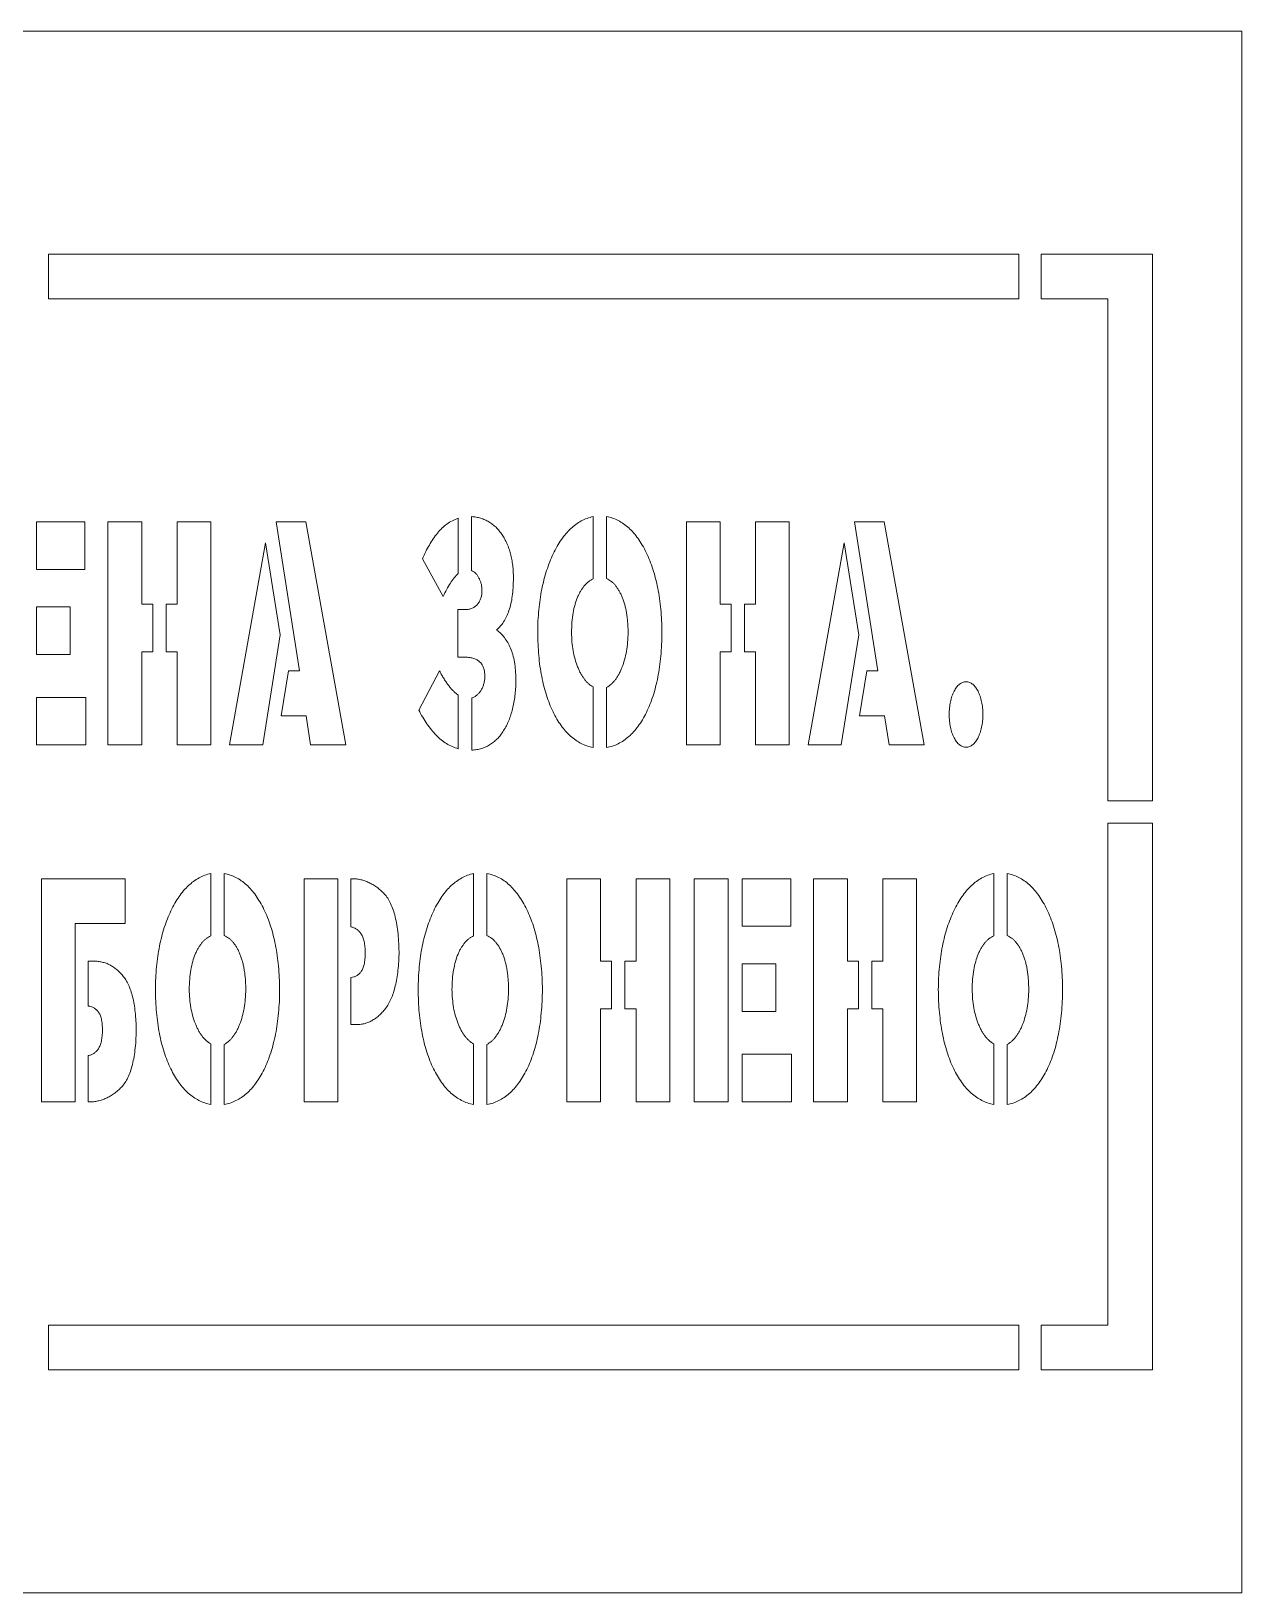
# Model space of a CAD drawing. Header units: millimetres. Extents: x -20 to 520, y -50 to 300.
# Drawn here: x 248.7 to 520, y -50 to 300 of the extents above; entities that cross this region are included whole.
import ezdxf

# ---------------------------------------------------------------- set-up
doc = ezdxf.new("R2010")
doc.units = ezdxf.units.MM

msp = doc.modelspace()

# ---------------------------------------------------------------- linework, layer by layer
at = {"color": 7, "linetype": 'Continuous', "lineweight": 15}
for p, q in [((-20, 300), (520, 300)), ((520, -50), (520, 300)), ((252.5, 250), (470, 250)), ((252.5, 250), (252.5, 240)), ((470, 250), (470, 240)), ((475, 250), (500, 250)), ((475, 250), (475, 240)), ((500, 250), (500, 127.5)), ((252.5, 240), (470, 240)), ((475, 240), (490, 240)), ((490, 240), (490, 127.5)), ((260.71, 190.04), (249.82, 190.04)), ((249.82, 190.04), (249.82, 179.38)), ((260.71, 179.38), (260.71, 190.04)), ((273.43, 190.04), (265.85, 190.04)), ((265.85, 190.04), (265.85, 140.04)), ((273.43, 171.56), (273.43, 190.04)), ((288.92, 190.04), (281.36, 190.04)), ((281.36, 190.04), (281.36, 171.56)), ((288.92, 140.04), (288.92, 190.04)), ((310.22, 190.04), (303.54, 190.04)), ((303.54, 190.04), (308.78, 156.65)), ((319.15, 140.04), (310.22, 190.04)), ((344.36, 178.46), (344.37, 190.84)), ((347.34, 191.22), (347.34, 179.12)), ((374.6, 177.23), (374.61, 191.23)), ((377.61, 191.22), (377.61, 177.3)), ((403.09, 190.04), (395.51, 190.04)), ((395.51, 190.04), (395.51, 140.04)), ((403.09, 171.56), (403.09, 190.04)), ((418.58, 190.04), (411.02, 190.04)), ((411.02, 190.04), (411.02, 171.56)), ((418.58, 140.04), (418.58, 190.04)), ((439.88, 190.04), (433.2, 190.04)), ((433.2, 190.04), (438.43, 156.65)), ((448.81, 140.04), (439.88, 190.04)), ((301.19, 185.33), (293.13, 140.04)), ((304.47, 164.69), (301.19, 185.33)), ((430.85, 185.33), (422.79, 140.04)), ((434.13, 164.69), (430.85, 185.33)), ((249.82, 179.38), (260.71, 179.38)), ((336.33, 181.75), (340.99, 173.33)), ((275.88, 171.56), (273.43, 171.56)), ((275.88, 160.9), (275.88, 171.56)), ((281.36, 171.56), (278.88, 171.56)), ((278.88, 171.56), (278.88, 160.9)), ((405.54, 171.56), (403.09, 171.56)), ((405.54, 160.9), (405.54, 171.56)), ((411.02, 171.56), (408.54, 171.56)), ((408.54, 171.56), (408.54, 160.9)), ((257.4, 170.96), (249.82, 170.96)), ((249.82, 170.96), (249.82, 160.31)), ((257.4, 160.31), (257.4, 170.96)), ((345.89, 170.36), (344.31, 170.37)), ((344.31, 170.37), (344.31, 159.71)), ((300.57, 140.04), (304.47, 164.69)), ((382.44, 165.23), (382.45, 165.24)), ((430.23, 140.04), (434.13, 164.69)), ((249.82, 160.31), (257.4, 160.31)), ((273.43, 140.04), (273.43, 160.9)), ((273.43, 160.9), (275.88, 160.9)), ((278.88, 160.9), (281.36, 160.9)), ((281.36, 160.9), (281.36, 140.04)), ((344.31, 159.71), (345.93, 159.71)), ((403.09, 140.04), (403.09, 160.9)), ((403.09, 160.9), (405.54, 160.9)), ((408.54, 160.9), (411.02, 160.9)), ((411.02, 160.9), (411.02, 140.04)), ((306.33, 156.65), (304.68, 146.59)), ((308.78, 156.65), (306.33, 156.65)), ((340.2, 156.62), (335.51, 147.86)), ((435.99, 156.65), (434.33, 146.59)), ((438.43, 156.65), (435.99, 156.65)), ((260.91, 150.69), (249.82, 150.69)), ((249.82, 150.69), (249.82, 140.04)), ((260.91, 140.04), (260.91, 150.69)), ((344.36, 139.16), (344.37, 151.21)), ((347.4, 150.56), (347.4, 138.84)), ((374.6, 139.43), (374.61, 153.05)), ((377.61, 152.92), (377.61, 139.44)), ((304.68, 146.59), (310.29, 146.59)), ((310.29, 146.59), (311.29, 140.04)), ((434.33, 146.59), (439.95, 146.59)), ((439.95, 146.59), (440.95, 140.04)), ((249.82, 140.04), (260.91, 140.04)), ((265.85, 140.04), (273.43, 140.04)), ((281.36, 140.04), (288.92, 140.04)), ((293.13, 140.04), (300.57, 140.04)), ((311.29, 140.04), (319.15, 140.04)), ((395.51, 140.04), (403.09, 140.04)), ((411.02, 140.04), (418.58, 140.04)), ((422.79, 140.04), (430.23, 140.04)), ((440.95, 140.04), (448.81, 140.04)), ((458.21, 139.5), (458.21, 139.5)), ((500, 127.5), (490, 127.5)), ((490, 122.5), (490, 10)), ((500, 122.5), (490, 122.5)), ((500, 122.5), (500, 0)), ((269.73, 110.04), (250.93, 110.04)), ((250.93, 110.04), (250.93, 60.04)), ((269.73, 99.98), (269.73, 110.04)), ((288.91, 97.23), (288.92, 111.23)), ((291.92, 111.22), (291.92, 97.3)), ((317.39, 110.04), (309.82, 110.04)), ((309.82, 110.04), (309.82, 60.04)), ((317.39, 60.04), (317.39, 110.04)), ((320.32, 110.03), (320.32, 99.25)), ((347.81, 97.23), (347.81, 111.23)), ((350.81, 111.22), (350.81, 97.3)), ((376.29, 110.04), (368.71, 110.04)), ((368.71, 110.04), (368.71, 60.04)), ((376.29, 91.56), (376.29, 110.04)), ((391.78, 110.04), (384.22, 110.04)), ((384.22, 110.04), (384.22, 91.56)), ((391.78, 60.04), (391.78, 110.04)), ((404.84, 110.04), (397.28, 110.04)), ((397.28, 110.04), (397.28, 60.04)), ((404.84, 60.04), (404.84, 110.04)), ((418.89, 110.04), (408, 110.04)), ((408, 110.04), (408, 99.38)), ((418.89, 99.38), (418.89, 110.04)), ((431.62, 110.04), (424.03, 110.04)), ((424.03, 110.04), (424.03, 60.04)), ((431.62, 91.56), (431.62, 110.04)), ((447.11, 110.04), (439.54, 110.04)), ((439.54, 110.04), (439.54, 91.56)), ((447.11, 60.04), (447.11, 110.04)), ((464.41, 97.23), (464.42, 111.23)), ((467.42, 111.22), (467.42, 97.3)), ((258.49, 99.98), (269.73, 99.98)), ((258.49, 60.04), (258.49, 99.98)), ((408, 99.38), (418.89, 99.38)), ((262.52, 91.55), (261.43, 91.55)), ((261.43, 91.55), (261.43, 81.51)), ((323.52, 93.42), (323.53, 93.43)), ((378.74, 91.56), (376.29, 91.56)), ((378.74, 80.9), (378.74, 91.56)), ((384.22, 91.56), (381.74, 91.56)), ((381.74, 91.56), (381.74, 80.9)), ((434.06, 91.56), (431.62, 91.56)), ((434.06, 80.9), (434.06, 91.56)), ((439.54, 91.56), (437.06, 91.56)), ((437.06, 91.56), (437.06, 80.9)), ((320.32, 87.92), (320.32, 77.37)), ((415.58, 90.96), (408, 90.96)), ((408, 90.96), (408, 80.31)), ((415.58, 80.31), (415.58, 90.96)), ((296.75, 85.23), (296.76, 85.24)), ((355.65, 85.23), (355.66, 85.24)), ((472.25, 85.23), (472.26, 85.24)), ((376.29, 60.04), (376.29, 80.9)), ((376.29, 80.9), (378.74, 80.9)), ((381.74, 80.9), (384.22, 80.9)), ((384.22, 80.9), (384.22, 60.04)), ((431.62, 60.04), (431.62, 80.9)), ((431.62, 80.9), (434.06, 80.9)), ((437.06, 80.9), (439.54, 80.9)), ((439.54, 80.9), (439.54, 60.04)), ((320.32, 77.37), (321.42, 77.37)), ((408, 80.31), (415.58, 80.31)), ((264.62, 76.11), (264.63, 76.12)), ((261.43, 70.41), (261.43, 60.04)), ((288.91, 59.43), (288.92, 73.05)), ((291.92, 72.92), (291.92, 59.44)), ((347.81, 59.43), (347.81, 73.05)), ((350.81, 72.92), (350.81, 59.44)), ((419.1, 70.69), (408, 70.69)), ((408, 70.69), (408, 60.04)), ((419.1, 60.04), (419.1, 70.69)), ((464.41, 59.43), (464.42, 73.05)), ((467.42, 72.92), (467.42, 59.44)), ((250.93, 60.04), (258.49, 60.04)), ((309.82, 60.04), (317.39, 60.04)), ((368.71, 60.04), (376.29, 60.04)), ((384.22, 60.04), (391.78, 60.04)), ((397.28, 60.04), (404.84, 60.04)), ((408, 60.04), (419.1, 60.04)), ((424.03, 60.04), (431.62, 60.04)), ((439.54, 60.04), (447.11, 60.04)), ((252.5, 10), (470, 10)), ((252.5, 0), (252.5, 10)), ((470, 0), (470, 10)), ((475, 10), (490, 10)), ((475, 0), (475, 10)), ((252.5, 0), (470, 0)), ((475, 0), (500, 0)), ((-20, -50), (520, -50))]:
    msp.add_line(p, q, dxfattribs=at)
for points, knots in [([(344.37, 190.84), (343.93, 190.67), (343.04, 190.33), (341.82, 189.57), (340.69, 188.63), (339.68, 187.49), (338.75, 186.22), (337.88, 184.83), (337.05, 183.34), (336.58, 182.29), (336.33, 181.75)], [0, 0, 0, 0, 0.113747, 0.227146, 0.343589, 0.464989, 0.590827, 0.722155, 0.858276, 1, 1, 1, 1]), ([(356.75, 177.41), (356.74, 177.9), (356.72, 178.86), (356.59, 180.26), (356.38, 181.58), (356.11, 182.84), (355.75, 184.03), (355.32, 185.14), (354.8, 186.18), (354.22, 187.15), (353.57, 188.03), (352.86, 188.82), (352.08, 189.48), (351.25, 190.05), (350.36, 190.51), (349.4, 190.86), (348.4, 191.11), (347.7, 191.18), (347.34, 191.22)], [0, 0, 0, 0, 0.079642, 0.155543, 0.227938, 0.297612, 0.363916, 0.428846, 0.491258, 0.552518, 0.61197, 0.668669, 0.723697, 0.778058, 0.831912, 0.886104, 0.94207, 1, 1, 1, 1]), ([(374.61, 191.23), (374.15, 191.1), (373.24, 190.85), (371.94, 190.25), (370.72, 189.47), (369.56, 188.52), (368.48, 187.37), (367.46, 186.04), (366.51, 184.53), (365.63, 182.86), (364.85, 181.03), (364.15, 179.1), (363.57, 177.05), (363.07, 174.9), (362.69, 172.63), (362.42, 170.26), (362.22, 167.78), (362.19, 166.09), (362.18, 165.23)], [0, 0, 0, 0, 0.0461864, 0.0920753, 0.1385693, 0.1871386, 0.2380624, 0.2922127, 0.3498659, 0.4114334, 0.476058, 0.5429427, 0.6118761, 0.6835684, 0.758114, 0.8354823, 0.9161735, 1, 1, 1, 1]), ([(390.04, 165.23), (390.01, 166.12), (389.97, 167.86), (389.8, 170.41), (389.51, 172.83), (389.13, 175.14), (388.64, 177.33), (388.04, 179.39), (387.35, 181.33), (386.55, 183.14), (385.67, 184.8), (384.72, 186.28), (383.71, 187.58), (382.62, 188.69), (381.47, 189.62), (380.25, 190.35), (378.96, 190.91), (378.06, 191.12), (377.61, 191.22)], [0, 0, 0, 0, 0.0862973, 0.1688304, 0.2480985, 0.3236104, 0.3959698, 0.4653597, 0.5320437, 0.596319, 0.6571691, 0.7138872, 0.7671602, 0.8170639, 0.8644941, 0.9102165, 0.9550844, 1, 1, 1, 1]), ([(347.34, 179.12), (347.51, 179.03), (347.85, 178.85), (348.3, 178.46), (348.71, 178), (349.04, 177.44), (349.32, 176.82), (349.53, 176.13), (349.65, 175.4), (349.67, 174.9), (349.68, 174.64)], [0, 0, 0, 0, 0.107156, 0.216532, 0.330652, 0.454049, 0.582554, 0.716019, 0.854443, 1, 1, 1, 1]), ([(340.99, 173.33), (341.25, 173.86), (341.73, 174.89), (342.57, 176.27), (343.41, 177.48), (344.05, 178.14), (344.36, 178.46)], [0, 0, 0, 0, 0.287974, 0.549838, 0.786452, 1, 1, 1, 1]), ([(352.98, 165.76), (353.26, 166.04), (353.84, 166.61), (354.59, 167.63), (355.22, 168.82), (355.78, 170.16), (356.21, 171.69), (356.52, 173.42), (356.7, 175.34), (356.73, 176.7), (356.75, 177.41)], [0, 0, 0, 0, 0.094665, 0.194062, 0.299949, 0.414352, 0.539099, 0.67748, 0.831279, 1, 1, 1, 1]), ([(369.77, 165.23), (369.79, 166), (369.83, 167.48), (370.09, 169.58), (370.5, 171.46), (370.99, 172.89), (371.46, 173.9), (371.82, 174.58), (372.23, 175.18), (372.63, 175.74), (373.09, 176.21), (373.56, 176.62), (374.06, 176.97), (374.42, 177.15), (374.6, 177.23)], [0, 0, 0, 0, 0.1703976, 0.3253505, 0.4674047, 0.5967857, 0.6572874, 0.7134936, 0.7669897, 0.8179232, 0.865499, 0.9117339, 0.9561018, 1, 1, 1, 1]), ([(377.61, 177.3), (377.78, 177.22), (378.13, 177.05), (378.62, 176.73), (379.09, 176.34), (379.53, 175.88), (379.94, 175.34), (380.35, 174.74), (380.72, 174.07), (381.06, 173.33), (381.38, 172.53), (381.66, 171.67), (381.89, 170.74), (382.08, 169.75), (382.24, 168.71), (382.35, 167.6), (382.43, 166.44), (382.44, 165.64), (382.44, 165.23)], [0, 0, 0, 0, 0.041844, 0.084239, 0.128796, 0.175126, 0.224681, 0.277293, 0.333496, 0.393022, 0.456124, 0.522804, 0.593139, 0.666206, 0.743506, 0.825118, 0.910588, 1, 1, 1, 1]), ([(349.68, 174.64), (349.67, 174.34), (349.66, 173.77), (349.46, 172.96), (349.16, 172.22), (348.75, 171.57), (348.2, 171.04), (347.52, 170.66), (346.74, 170.41), (346.18, 170.37), (345.89, 170.36)], [0, 0, 0, 0, 0.137553, 0.266551, 0.387046, 0.506085, 0.622588, 0.739092, 0.863399, 1, 1, 1, 1]), ([(357.3, 154.68), (357.28, 155.37), (357.24, 156.69), (357.02, 158.57), (356.64, 160.23), (356.13, 161.7), (355.49, 162.96), (354.77, 164.08), (353.93, 165.02), (353.29, 165.52), (352.98, 165.76)], [0, 0, 0, 0, 0.168335, 0.320239, 0.457984, 0.582012, 0.696002, 0.80267, 0.90306, 1, 1, 1, 1]), ([(362.18, 165.23), (362.19, 164.35), (362.23, 162.62), (362.41, 160.09), (362.67, 157.68), (363.05, 155.4), (363.53, 153.23), (364.13, 151.2), (364.79, 149.27), (365.59, 147.49), (366.45, 145.85), (367.4, 144.39), (368.41, 143.1), (369.5, 142), (370.67, 141.07), (371.91, 140.33), (373.22, 139.77), (374.14, 139.54), (374.6, 139.43)], [0, 0, 0, 0, 0.086074, 0.16868, 0.247336, 0.322593, 0.394623, 0.463371, 0.529583, 0.593196, 0.653646, 0.709948, 0.762987, 0.813331, 0.861213, 0.907819, 0.953846, 1, 1, 1, 1]), ([(374.61, 153.05), (374.43, 153.15), (374.07, 153.35), (373.57, 153.76), (373.1, 154.22), (372.66, 154.75), (372.22, 155.34), (371.84, 156.02), (371.46, 156.75), (371.01, 157.83), (370.51, 159.29), (370.1, 161.16), (369.83, 163.15), (369.79, 164.53), (369.77, 165.23)], [0, 0, 0, 0, 0.04526, 0.091407, 0.140145, 0.190035, 0.243819, 0.300701, 0.360519, 0.424407, 0.558417, 0.69831, 0.844913, 1, 1, 1, 1]), ([(382.45, 165.24), (382.43, 164.51), (382.38, 163.1), (382.12, 161.06), (381.69, 159.15), (381.2, 157.68), (380.74, 156.59), (380.37, 155.85), (379.96, 155.19), (379.55, 154.59), (379.11, 154.06), (378.63, 153.62), (378.14, 153.23), (377.78, 153.02), (377.61, 152.92)], [0, 0, 0, 0, 0.158076, 0.307327, 0.448037, 0.582072, 0.645362, 0.705222, 0.761335, 0.814224, 0.863646, 0.910991, 0.956289, 1, 1, 1, 1]), ([(377.61, 139.44), (378.06, 139.54), (378.97, 139.73), (380.26, 140.28), (381.49, 141), (382.65, 141.9), (383.73, 142.98), (384.75, 144.25), (385.7, 145.7), (386.58, 147.32), (387.37, 149.1), (388.07, 151.02), (388.65, 153.07), (389.14, 155.25), (389.52, 157.56), (389.79, 160), (389.99, 162.57), (390.02, 164.33), (390.04, 165.23)], [0, 0, 0, 0, 0.045199, 0.090393, 0.135974, 0.183441, 0.232883, 0.285403, 0.341568, 0.401575, 0.464855, 0.531213, 0.600191, 0.672814, 0.748602, 0.828425, 0.912186, 1, 1, 1, 1]), ([(345.93, 159.71), (346.27, 159.69), (346.92, 159.66), (347.84, 159.45), (348.62, 159.13), (349.25, 158.64), (349.75, 158.03), (350.1, 157.28), (350.3, 156.41), (350.32, 155.78), (350.33, 155.45)], [0, 0, 0, 0, 0.1476626, 0.2787329, 0.3979135, 0.5081065, 0.6178485, 0.732739, 0.8586261, 1, 1, 1, 1]), ([(344.37, 151.21), (344.18, 151.34), (343.8, 151.62), (343.27, 152.13), (342.73, 152.7), (342.21, 153.34), (341.69, 154.06), (341.18, 154.84), (340.67, 155.7), (340.36, 156.3), (340.2, 156.62)], [0, 0, 0, 0, 0.09971, 0.206787, 0.319594, 0.438622, 0.567269, 0.702935, 0.847076, 1, 1, 1, 1]), ([(350.33, 155.45), (350.32, 155.16), (350.3, 154.6), (350.13, 153.79), (349.89, 153.03), (349.54, 152.33), (349.12, 151.72), (348.61, 151.21), (348.04, 150.81), (347.61, 150.64), (347.4, 150.56)], [0, 0, 0, 0, 0.142659, 0.276855, 0.407556, 0.535576, 0.658726, 0.773464, 0.886835, 1, 1, 1, 1]), ([(347.4, 138.84), (347.79, 138.88), (348.54, 138.94), (349.63, 139.22), (350.66, 139.62), (351.61, 140.15), (352.5, 140.8), (353.31, 141.58), (354.06, 142.48), (354.72, 143.51), (355.33, 144.63), (355.85, 145.84), (356.29, 147.12), (356.65, 148.48), (356.94, 149.92), (357.14, 151.44), (357.27, 153.03), (357.29, 154.12), (357.3, 154.68)], [0, 0, 0, 0, 0.056074, 0.110011, 0.162868, 0.215358, 0.267958, 0.322197, 0.378568, 0.437872, 0.499831, 0.563268, 0.628604, 0.696772, 0.767634, 0.841828, 0.919223, 1, 1, 1, 1]), ([(458.21, 154.21), (457.94, 154.18), (457.41, 154.1), (456.68, 153.64), (456.03, 152.95), (455.48, 152.03), (455.01, 150.93), (454.68, 149.68), (454.47, 148.31), (454.43, 147.35), (454.42, 146.85)], [0, 0, 0, 0, 0.088159, 0.178419, 0.281935, 0.401758, 0.536149, 0.678172, 0.832618, 1, 1, 1, 1]), ([(461.98, 146.85), (461.96, 147.35), (461.93, 148.31), (461.71, 149.68), (461.38, 150.93), (460.93, 152.03), (460.37, 152.94), (459.74, 153.64), (459, 154.1), (458.47, 154.18), (458.21, 154.21)], [0, 0, 0, 0, 0.16757, 0.322189, 0.464372, 0.598507, 0.718465, 0.821381, 0.911743, 1, 1, 1, 1]), ([(335.51, 147.86), (335.8, 147.32), (336.36, 146.25), (337.32, 144.78), (338.32, 143.43), (339.38, 142.23), (340.51, 141.17), (341.72, 140.31), (343, 139.62), (343.91, 139.31), (344.36, 139.16)], [0, 0, 0, 0, 0.144712, 0.281984, 0.41337, 0.539029, 0.659377, 0.77503, 0.887998, 1, 1, 1, 1]), ([(454.42, 146.85), (454.43, 146.35), (454.47, 145.39), (454.68, 144.02), (455.01, 142.77), (455.48, 141.68), (456.03, 140.75), (456.68, 140.07), (457.41, 139.6), (457.94, 139.53), (458.21, 139.5)], [0, 0, 0, 0, 0.166591, 0.321263, 0.463495, 0.598083, 0.718083, 0.821003, 0.911926, 1, 1, 1, 1]), ([(458.21, 139.5), (458.47, 139.53), (459.01, 139.6), (459.73, 140.07), (460.37, 140.76), (460.92, 141.67), (461.38, 142.77), (461.71, 144.02), (461.93, 145.39), (461.96, 146.35), (461.98, 146.85)], [0, 0, 0, 0, 0.087434, 0.178533, 0.28093, 0.401162, 0.535605, 0.678113, 0.833086, 1, 1, 1, 1]), ([(288.92, 111.23), (288.46, 111.1), (287.55, 110.85), (286.25, 110.25), (285.03, 109.47), (283.87, 108.52), (282.78, 107.37), (281.77, 106.04), (280.82, 104.53), (279.94, 102.86), (279.16, 101.03), (278.45, 99.1), (277.87, 97.05), (277.38, 94.9), (277, 92.63), (276.73, 90.26), (276.53, 87.78), (276.5, 86.09), (276.48, 85.23)], [0, 0, 0, 0, 0.0461864, 0.0920753, 0.1385693, 0.1871386, 0.2380624, 0.2922127, 0.3498659, 0.4114334, 0.476058, 0.5429427, 0.6118761, 0.6835684, 0.758114, 0.8354823, 0.9161735, 1, 1, 1, 1]), ([(304.34, 85.23), (304.32, 86.12), (304.28, 87.86), (304.11, 90.41), (303.81, 92.83), (303.44, 95.14), (302.94, 97.33), (302.35, 99.39), (301.65, 101.33), (300.86, 103.14), (299.98, 104.8), (299.03, 106.28), (298.02, 107.58), (296.93, 108.69), (295.78, 109.62), (294.56, 110.35), (293.27, 110.91), (292.37, 111.12), (291.92, 111.22)], [0, 0, 0, 0, 0.086297, 0.16883, 0.248098, 0.32361, 0.39597, 0.46536, 0.532044, 0.596319, 0.657169, 0.713887, 0.76716, 0.817064, 0.864494, 0.910216, 0.955084, 1, 1, 1, 1]), ([(331.11, 93.68), (331.08, 94.47), (331.03, 95.99), (330.84, 98.15), (330.56, 100.12), (330.17, 101.88), (329.68, 103.43), (329.1, 104.78), (328.43, 105.93), (327.63, 106.86), (326.78, 107.63), (325.93, 108.3), (325.04, 108.85), (324.14, 109.32), (323.21, 109.65), (322.27, 109.9), (321.3, 110.03), (320.65, 110.03), (320.32, 110.03)], [0, 0, 0, 0, 0.107175, 0.205796, 0.295282, 0.376488, 0.449947, 0.515651, 0.575585, 0.630317, 0.681928, 0.730917, 0.777702, 0.823514, 0.867526, 0.911491, 0.955729, 1, 1, 1, 1]), ([(347.81, 111.23), (347.36, 111.1), (346.45, 110.85), (345.15, 110.25), (343.92, 109.47), (342.76, 108.52), (341.68, 107.37), (340.67, 106.04), (339.72, 104.53), (338.84, 102.86), (338.06, 101.03), (337.35, 99.1), (336.77, 97.05), (336.27, 94.9), (335.9, 92.63), (335.62, 90.26), (335.43, 87.78), (335.4, 86.09), (335.38, 85.23)], [0, 0, 0, 0, 0.0461864, 0.0920753, 0.1385693, 0.1871386, 0.2380624, 0.2922127, 0.3498659, 0.4114334, 0.476058, 0.5429427, 0.6118761, 0.6835684, 0.758114, 0.8354823, 0.9161735, 1, 1, 1, 1]), ([(363.24, 85.23), (363.22, 86.12), (363.18, 87.86), (363, 90.41), (362.71, 92.83), (362.34, 95.14), (361.84, 97.33), (361.25, 99.39), (360.55, 101.33), (359.76, 103.14), (358.88, 104.8), (357.92, 106.28), (356.91, 107.58), (355.83, 108.69), (354.68, 109.62), (353.45, 110.35), (352.17, 110.91), (351.27, 111.12), (350.81, 111.22)], [0, 0, 0, 0, 0.0862973, 0.1688304, 0.2480985, 0.3236104, 0.3959698, 0.4653597, 0.5320437, 0.596319, 0.6571691, 0.7138872, 0.7671602, 0.8170639, 0.8644941, 0.9102165, 0.9550844, 1, 1, 1, 1]), ([(464.42, 111.23), (463.96, 111.1), (463.05, 110.85), (461.75, 110.25), (460.53, 109.47), (459.37, 108.52), (458.28, 107.37), (457.27, 106.04), (456.32, 104.53), (455.44, 102.86), (454.66, 101.03), (453.95, 99.1), (453.37, 97.05), (452.88, 94.9), (452.5, 92.63), (452.22, 90.26), (452.03, 87.78), (452, 86.09), (451.98, 85.23)], [0, 0, 0, 0, 0.0461864, 0.0920753, 0.1385693, 0.1871386, 0.2380624, 0.2922127, 0.3498659, 0.4114334, 0.476058, 0.5429427, 0.6118761, 0.6835684, 0.758114, 0.8354823, 0.9161735, 1, 1, 1, 1]), ([(479.84, 85.23), (479.82, 86.12), (479.78, 87.86), (479.61, 90.41), (479.31, 92.83), (478.94, 95.14), (478.44, 97.33), (477.85, 99.39), (477.15, 101.33), (476.36, 103.14), (475.48, 104.8), (474.53, 106.28), (473.52, 107.58), (472.43, 108.69), (471.28, 109.62), (470.06, 110.35), (468.77, 110.91), (467.87, 111.12), (467.42, 111.22)], [0, 0, 0, 0, 0.0862973, 0.1688304, 0.2480985, 0.3236104, 0.3959698, 0.4653597, 0.5320437, 0.596319, 0.6571691, 0.7138872, 0.7671602, 0.8170639, 0.8644941, 0.9102165, 0.9550844, 1, 1, 1, 1]), ([(320.32, 99.25), (320.55, 99.2), (320.99, 99.09), (321.61, 98.77), (322.15, 98.3), (322.64, 97.69), (323.03, 96.9), (323.31, 95.92), (323.48, 94.74), (323.51, 93.88), (323.52, 93.42)], [0, 0, 0, 0, 0.094293, 0.186667, 0.28407, 0.389053, 0.507242, 0.646459, 0.809926, 1, 1, 1, 1]), ([(284.07, 85.23), (284.1, 86), (284.14, 87.48), (284.4, 89.58), (284.81, 91.46), (285.29, 92.89), (285.76, 93.9), (286.12, 94.58), (286.53, 95.18), (286.94, 95.74), (287.4, 96.21), (287.87, 96.62), (288.37, 96.97), (288.73, 97.15), (288.91, 97.23)], [0, 0, 0, 0, 0.170398, 0.325351, 0.467405, 0.596786, 0.657287, 0.713494, 0.76699, 0.817923, 0.865499, 0.911734, 0.956102, 1, 1, 1, 1]), ([(291.92, 97.3), (292.09, 97.22), (292.44, 97.05), (292.93, 96.73), (293.39, 96.34), (293.84, 95.88), (294.25, 95.34), (294.66, 94.74), (295.02, 94.07), (295.37, 93.33), (295.68, 92.53), (295.97, 91.67), (296.19, 90.74), (296.39, 89.75), (296.55, 88.71), (296.66, 87.6), (296.73, 86.44), (296.75, 85.64), (296.75, 85.23)], [0, 0, 0, 0, 0.041844, 0.084239, 0.128796, 0.175126, 0.224681, 0.277293, 0.333496, 0.393022, 0.456124, 0.522804, 0.593139, 0.666206, 0.743506, 0.825118, 0.910588, 1, 1, 1, 1]), ([(342.97, 85.23), (342.99, 86), (343.03, 87.48), (343.3, 89.58), (343.7, 91.46), (344.19, 92.89), (344.66, 93.9), (345.02, 94.58), (345.43, 95.18), (345.84, 95.74), (346.3, 96.21), (346.77, 96.62), (347.26, 96.97), (347.63, 97.15), (347.81, 97.23)], [0, 0, 0, 0, 0.170398, 0.325351, 0.467405, 0.596786, 0.657287, 0.713494, 0.76699, 0.817923, 0.865499, 0.911734, 0.956102, 1, 1, 1, 1]), ([(350.81, 97.3), (350.99, 97.22), (351.34, 97.05), (351.83, 96.73), (352.29, 96.34), (352.73, 95.88), (353.15, 95.34), (353.55, 94.74), (353.92, 94.07), (354.27, 93.33), (354.58, 92.53), (354.86, 91.67), (355.09, 90.74), (355.29, 89.75), (355.45, 88.71), (355.55, 87.6), (355.63, 86.44), (355.64, 85.64), (355.65, 85.23)], [0, 0, 0, 0, 0.041844, 0.084239, 0.128796, 0.175126, 0.224681, 0.277293, 0.333496, 0.393022, 0.456124, 0.522804, 0.593139, 0.666206, 0.743506, 0.825118, 0.910588, 1, 1, 1, 1]), ([(459.57, 85.23), (459.59, 86), (459.63, 87.48), (459.9, 89.58), (460.31, 91.46), (460.79, 92.89), (461.26, 93.9), (461.62, 94.58), (462.03, 95.18), (462.44, 95.74), (462.9, 96.21), (463.37, 96.62), (463.87, 96.97), (464.23, 97.15), (464.41, 97.23)], [0, 0, 0, 0, 0.170398, 0.325351, 0.467405, 0.596786, 0.657287, 0.713494, 0.76699, 0.817923, 0.865499, 0.911734, 0.956102, 1, 1, 1, 1]), ([(467.42, 97.3), (467.59, 97.22), (467.94, 97.05), (468.43, 96.73), (468.89, 96.34), (469.33, 95.88), (469.75, 95.34), (470.15, 94.74), (470.52, 94.07), (470.87, 93.33), (471.18, 92.53), (471.47, 91.67), (471.69, 90.74), (471.89, 89.75), (472.05, 88.71), (472.15, 87.6), (472.23, 86.44), (472.24, 85.64), (472.25, 85.23)], [0, 0, 0, 0, 0.041844, 0.084239, 0.128796, 0.175126, 0.224681, 0.277293, 0.333496, 0.393022, 0.456124, 0.522804, 0.593139, 0.666206, 0.743506, 0.825118, 0.910588, 1, 1, 1, 1]), ([(272.21, 76.05), (272.19, 76.76), (272.15, 78.13), (271.98, 80.09), (271.73, 81.88), (271.41, 83.5), (270.99, 84.96), (270.49, 86.24), (269.9, 87.36), (269.22, 88.31), (268.47, 89.09), (267.72, 89.8), (266.92, 90.36), (266.1, 90.84), (265.24, 91.18), (264.36, 91.43), (263.45, 91.55), (262.83, 91.55), (262.52, 91.55)], [0, 0, 0, 0, 0.103993, 0.199634, 0.287615, 0.368243, 0.441481, 0.508303, 0.569615, 0.62553, 0.678187, 0.727971, 0.775446, 0.821373, 0.865949, 0.910205, 0.954614, 1, 1, 1, 1]), ([(323.53, 93.43), (323.51, 92.96), (323.48, 92.09), (323.31, 90.91), (323.04, 89.95), (322.63, 89.21), (322.13, 88.68), (321.59, 88.27), (320.98, 88), (320.54, 87.95), (320.32, 87.92)], [0, 0, 0, 0, 0.198716, 0.366621, 0.505834, 0.620896, 0.721593, 0.814888, 0.906417, 1, 1, 1, 1]), ([(321.42, 77.37), (321.73, 77.37), (322.35, 77.37), (323.26, 77.53), (324.14, 77.8), (325, 78.2), (325.82, 78.72), (326.62, 79.35), (327.38, 80.11), (328.12, 80.98), (328.79, 82.01), (329.39, 83.19), (329.88, 84.54), (330.3, 86.05), (330.63, 87.73), (330.88, 89.57), (331.05, 91.57), (331.09, 92.96), (331.11, 93.68)], [0, 0, 0, 0, 0.043951, 0.087276, 0.130628, 0.174797, 0.22053, 0.268501, 0.318673, 0.372785, 0.430355, 0.492635, 0.560411, 0.634507, 0.714971, 0.8026, 0.897681, 1, 1, 1, 1]), ([(276.48, 85.23), (276.5, 84.35), (276.53, 82.62), (276.72, 80.09), (276.98, 77.68), (277.36, 75.4), (277.84, 73.23), (278.43, 71.2), (279.1, 69.27), (279.9, 67.49), (280.76, 65.85), (281.7, 64.39), (282.72, 63.1), (283.81, 62), (284.98, 61.07), (286.21, 60.33), (287.53, 59.77), (288.45, 59.54), (288.91, 59.43)], [0, 0, 0, 0, 0.0860745, 0.1686801, 0.2473357, 0.3225928, 0.3946231, 0.4633708, 0.529583, 0.5931965, 0.6536457, 0.709948, 0.7629874, 0.8133306, 0.8612134, 0.9078189, 0.9538457, 1, 1, 1, 1]), ([(288.92, 73.05), (288.74, 73.15), (288.37, 73.35), (287.88, 73.76), (287.41, 74.22), (286.96, 74.75), (286.53, 75.34), (286.15, 76.02), (285.77, 76.75), (285.31, 77.83), (284.82, 79.29), (284.41, 81.16), (284.14, 83.15), (284.1, 84.53), (284.07, 85.23)], [0, 0, 0, 0, 0.04526, 0.091407, 0.140145, 0.190035, 0.243819, 0.300701, 0.360519, 0.424407, 0.558417, 0.69831, 0.844913, 1, 1, 1, 1]), ([(296.76, 85.24), (296.73, 84.51), (296.68, 83.1), (296.43, 81.06), (296, 79.15), (295.51, 77.68), (295.04, 76.59), (294.67, 75.85), (294.27, 75.19), (293.85, 74.59), (293.42, 74.06), (292.94, 73.62), (292.44, 73.23), (292.09, 73.02), (291.92, 72.92)], [0, 0, 0, 0, 0.1580763, 0.3073275, 0.4480366, 0.5820725, 0.6453616, 0.7052218, 0.7613347, 0.8142235, 0.8636463, 0.9109911, 0.9562888, 1, 1, 1, 1]), ([(291.92, 59.44), (292.37, 59.54), (293.28, 59.73), (294.57, 60.28), (295.8, 61), (296.95, 61.9), (298.04, 62.98), (299.06, 64.25), (300, 65.7), (300.89, 67.32), (301.67, 69.1), (302.37, 71.02), (302.95, 73.07), (303.45, 75.25), (303.83, 77.56), (304.1, 80), (304.3, 82.57), (304.33, 84.33), (304.34, 85.23)], [0, 0, 0, 0, 0.045199, 0.090393, 0.135974, 0.183441, 0.232883, 0.285403, 0.341568, 0.401575, 0.464855, 0.531213, 0.600191, 0.672814, 0.748602, 0.828425, 0.912186, 1, 1, 1, 1]), ([(335.38, 85.23), (335.4, 84.35), (335.43, 82.62), (335.61, 80.09), (335.87, 77.68), (336.26, 75.4), (336.74, 73.23), (337.33, 71.2), (338, 69.27), (338.79, 67.49), (339.66, 65.85), (340.6, 64.39), (341.62, 63.1), (342.71, 62), (343.87, 61.07), (345.11, 60.33), (346.43, 59.77), (347.35, 59.54), (347.81, 59.43)], [0, 0, 0, 0, 0.086074, 0.16868, 0.247336, 0.322593, 0.394623, 0.463371, 0.529583, 0.593196, 0.653646, 0.709948, 0.762987, 0.813331, 0.861213, 0.907819, 0.953846, 1, 1, 1, 1]), ([(347.81, 73.05), (347.63, 73.15), (347.27, 73.35), (346.77, 73.76), (346.3, 74.22), (345.86, 74.75), (345.43, 75.34), (345.05, 76.02), (344.67, 76.75), (344.21, 77.83), (343.71, 79.29), (343.3, 81.16), (343.04, 83.15), (342.99, 84.53), (342.97, 85.23)], [0, 0, 0, 0, 0.0452597, 0.0914065, 0.1401447, 0.1900349, 0.2438194, 0.3007009, 0.3605194, 0.4244071, 0.5584173, 0.6983101, 0.8449126, 1, 1, 1, 1]), ([(355.66, 85.24), (355.63, 84.51), (355.58, 83.1), (355.32, 81.06), (354.89, 79.15), (354.41, 77.68), (353.94, 76.59), (353.57, 75.85), (353.17, 75.19), (352.75, 74.59), (352.31, 74.06), (351.83, 73.62), (351.34, 73.23), (350.99, 73.02), (350.81, 72.92)], [0, 0, 0, 0, 0.158076, 0.307327, 0.448037, 0.582072, 0.645362, 0.705222, 0.761335, 0.814224, 0.863646, 0.910991, 0.956289, 1, 1, 1, 1]), ([(350.81, 59.44), (351.27, 59.54), (352.18, 59.73), (353.47, 60.28), (354.69, 61), (355.85, 61.9), (356.94, 62.98), (357.96, 64.25), (358.9, 65.7), (359.79, 67.32), (360.57, 69.1), (361.27, 71.02), (361.85, 73.07), (362.35, 75.25), (362.73, 77.56), (363, 80), (363.19, 82.57), (363.22, 84.33), (363.24, 85.23)], [0, 0, 0, 0, 0.045199, 0.090393, 0.135974, 0.183441, 0.232883, 0.285403, 0.341568, 0.401575, 0.464855, 0.531213, 0.600191, 0.672814, 0.748602, 0.828425, 0.912186, 1, 1, 1, 1]), ([(451.98, 85.23), (452, 84.35), (452.03, 82.62), (452.22, 80.09), (452.48, 77.68), (452.86, 75.4), (453.34, 73.23), (453.93, 71.2), (454.6, 69.27), (455.39, 67.49), (456.26, 65.85), (457.2, 64.39), (458.22, 63.1), (459.31, 62), (460.48, 61.07), (461.71, 60.33), (463.03, 59.77), (463.95, 59.54), (464.41, 59.43)], [0, 0, 0, 0, 0.086074, 0.16868, 0.247336, 0.322593, 0.394623, 0.463371, 0.529583, 0.593196, 0.653646, 0.709948, 0.762987, 0.813331, 0.861213, 0.907819, 0.953846, 1, 1, 1, 1]), ([(464.42, 73.05), (464.24, 73.15), (463.87, 73.35), (463.38, 73.76), (462.9, 74.22), (462.46, 74.75), (462.03, 75.34), (461.65, 76.02), (461.27, 76.75), (460.81, 77.83), (460.31, 79.29), (459.91, 81.16), (459.64, 83.15), (459.6, 84.53), (459.57, 85.23)], [0, 0, 0, 0, 0.0452597, 0.0914065, 0.1401447, 0.1900349, 0.2438194, 0.3007009, 0.3605194, 0.4244071, 0.5584173, 0.6983101, 0.8449126, 1, 1, 1, 1]), ([(472.26, 85.24), (472.23, 84.51), (472.18, 83.1), (471.93, 81.06), (471.5, 79.15), (471.01, 77.68), (470.54, 76.59), (470.17, 75.85), (469.77, 75.19), (469.35, 74.59), (468.91, 74.06), (468.43, 73.62), (467.94, 73.23), (467.59, 73.02), (467.42, 72.92)], [0, 0, 0, 0, 0.158076, 0.307327, 0.448037, 0.582072, 0.645362, 0.705222, 0.761335, 0.814224, 0.863646, 0.910991, 0.956289, 1, 1, 1, 1]), ([(467.42, 59.44), (467.87, 59.54), (468.78, 59.73), (470.07, 60.28), (471.3, 61), (472.45, 61.9), (473.54, 62.98), (474.56, 64.25), (475.5, 65.7), (476.39, 67.32), (477.17, 69.1), (477.87, 71.02), (478.45, 73.07), (478.95, 75.25), (479.33, 77.56), (479.6, 80), (479.79, 82.57), (479.83, 84.33), (479.84, 85.23)], [0, 0, 0, 0, 0.045199, 0.090393, 0.135974, 0.183441, 0.232883, 0.285403, 0.341568, 0.401575, 0.464855, 0.531213, 0.600191, 0.672814, 0.748602, 0.828425, 0.912186, 1, 1, 1, 1]), ([(261.43, 81.51), (261.65, 81.47), (262.08, 81.4), (262.69, 81.13), (263.23, 80.73), (263.73, 80.2), (264.14, 79.48), (264.42, 78.54), (264.59, 77.4), (264.61, 76.56), (264.62, 76.11)], [0, 0, 0, 0, 0.095885, 0.189662, 0.283917, 0.386504, 0.501396, 0.639376, 0.805124, 1, 1, 1, 1]), ([(264.63, 76.12), (264.61, 75.67), (264.58, 74.83), (264.41, 73.68), (264.13, 72.71), (263.74, 71.93), (263.26, 71.33), (262.7, 70.89), (262.1, 70.55), (261.65, 70.46), (261.43, 70.41)], [0, 0, 0, 0, 0.188695, 0.350582, 0.489248, 0.607929, 0.71336, 0.810462, 0.904727, 1, 1, 1, 1]), ([(261.43, 60.04), (261.75, 60.04), (262.4, 60.03), (263.37, 60.16), (264.32, 60.39), (265.24, 60.75), (266.14, 61.18), (267.03, 61.73), (267.88, 62.39), (268.73, 63.14), (269.53, 64.05), (270.21, 65.18), (270.78, 66.51), (271.27, 68.03), (271.66, 69.75), (271.94, 71.67), (272.13, 73.79), (272.18, 75.28), (272.21, 76.05)], [0, 0, 0, 0, 0.044803, 0.089573, 0.134018, 0.178764, 0.224806, 0.271988, 0.321369, 0.37309, 0.427902, 0.487536, 0.553331, 0.626546, 0.707165, 0.795729, 0.893533, 1, 1, 1, 1])]:
    msp.add_open_spline(points, degree=3, knots=knots, dxfattribs=at)

doc.saveas('drawing.dxf')
